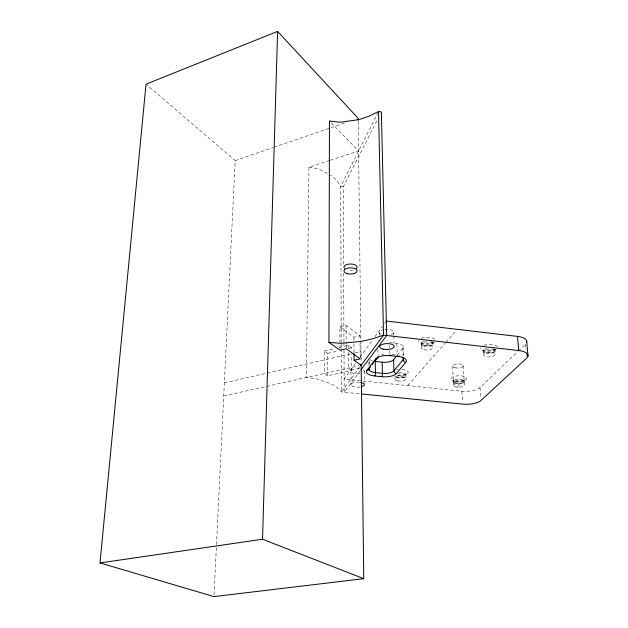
<?xml version="1.0" encoding="UTF-8"?>
<svg xmlns="http://www.w3.org/2000/svg" width="628" height="628" viewBox="0 0 628 628"><rect width="100%" height="100%" fill="white"/><g stroke="black" fill="none" stroke-linecap="round" stroke-linejoin="round"><path stroke-width="0.47" stroke-dasharray="3.14 2.35" d="M327.675 375.764L327.745 353.36L324.362 351.013L324.268 373.503L327.675 375.764L351.759 370.426L351.625 354.404M329.606 160.485L308.976 167.244L306.386 377.491L315.232 378.621A24.83 9.302 0.7 0 1 318.38 379.32L329.92 383.402A46.009 16.94 0.8 0 1 333.225 385.027L337.526 387.939L341.373 391.943L360.684 393.882M214.062 594.638L216.448 545.646M216.495 544.672L235.186 160.58L146.779 84.811M495.037 349.027L495.233 354.396A5.801 2.284 -3.5 0 1 486.449 356.759A5.801 2.284 -3.5 0 1 486.645 352.787A5.801 2.284 -3.5 0 1 495.233 354.396M433.077 341.985L433.132 347.417M378.087 112.373L340.714 186.39L341.216 342.017M343.61 264.27L343.265 186.759L377.365 119.799M494.574 349.961L495.06 349.207L491.818 350.581L486.143 350.871L482.971 349.835L483.568 350.534L483.105 349.647L483.654 354.922M432.731 342.943L433.257 342.181L430.227 343.602L424.512 343.909L421.082 342.833L421.655 343.532L421.066 342.621L421.466 347.951M355.534 363.377L344.128 379.061L461.878 391.228A14.099 5.212 -2.7 0 0 480.035 387.586L517.629 351.68M360.095 357.104L372.647 339.858M374.924 336.718L382.342 326.521M384.619 323.389L386.33 321.034M360.009 366.838L341.373 391.943L341.216 342.998M360.48 370.465L344.183 392.225L343.987 348.65M397.289 355.071L402.807 348.195A9.365 3.807 -1.4 0 0 396.817 343.492L389.635 342.684M407.713 385.631L445.04 343.233M445.684 342.503L455.983 330.807M457.066 387.209L460.952 383.308M518.336 351.005L525.424 344.23A15.574 6.249 -4.1 0 0 525.942 343.681M235.186 160.58L273.101 147.564M274.028 147.242L344.317 123.119M330.383 160.234L358.58 151.003L331.349 122.931M339.991 348.257L339.929 326.835L346.067 325.335L359.938 335.792L359.985 339.63M339.929 326.835L353.886 337.228L359.938 335.792M324.362 351.013L334.755 348.579M339.246 347.527L348.273 345.416L351.578 347.81L351.601 350.636M327.745 353.36L338.099 350.95M348.564 348.516L351.578 347.81M224.369 382.876L350.502 353.886M355.275 352.787L361.014 351.476M223.733 395.938L265.73 386.565M266.68 386.353L358.776 365.802M398.121 375.348L403.451 375.081L406.175 373.88L405.672 374.602L405.947 373.762L405.939 378.912M391.731 354.42L395.342 354.812M308.976 167.244L316.983 168.72A22.553 12.372 0.9 0 1 319.84 169.646L328.35 173.87M343.265 186.759L340.714 186.39L337.212 181.068L333.303 177.206A41.848 22.608 1.2 0 0 330.304 175.047M351.759 370.426L348.422 368.11L348.32 352.033M453.377 381.322L453.157 380.482L453.644 381.259L453.102 380.592L456.164 381.463L461.462 381.204L464.382 380.042L463.911 380.764L464.288 379.948L464.218 381.785A5.401 2.017 -2.6 0 1 456.148 383.865A5.401 2.017 -2.6 0 1 456.101 380.364A5.401 2.017 -2.6 0 1 464.218 381.785M525.424 344.23L525.911 349.82M526.311 354.482L526.476 356.343M480.035 387.586L480.695 397.775M463.283 365.629L464.406 385.074A5.409 2.01 -2.6 0 1 456.328 387.107A5.409 2.01 -2.6 0 1 456.273 383.622A5.409 2.01 -2.6 0 1 464.406 385.035M461.878 391.228L462.498 402.273M452.576 366.163L453.597 385.49M403.27 346.774L403.561 356.052M402.807 348.195L403.05 356.045M396.817 343.492L397.147 355.016M393.795 332.008L393.874 334.857M393.897 335.799L394.109 343.39M395.051 379.375L394.965 376.094A5.448 2.08 -1.4 0 0 401.473 377.868A5.448 2.08 -1.4 0 0 405.539 375.057A5.448 2.08 -1.4 0 0 397.932 374.037M389.705 345.557L389.76 347.716M389.839 350.605L389.925 354.216M379.375 332.699L379.43 335.54M377.907 349.239L378.04 355.935M369.248 361.21L369.303 364.735M368.887 362.097L368.942 365.849M364.216 371.022L364.373 382.46M358.219 121.298L360.872 339.827M360.88 340.682L361.139 362.332M360.032 343.477L360.213 358.847M353.886 337.228L353.941 342.982M353.949 343.94L354.019 352.567M350.958 371.603L351.052 384.933M348.273 345.416L348.297 348.25M346.067 325.335L346.169 343.885M346.177 344.858L346.201 348.76M343.649 273.101L343.963 341.781M343.963 342.762L343.987 347.669M353.289 269.977A6.61 3.14 -0.5 0 1 347.826 270.032M372.247 360.857A9.145 3.642 -1 0 1 369.884 359.766M398.906 372.906A5.44 2.088 -1.4 0 1 405.468 374.053A5.44 2.088 -1.4 0 1 402.674 376.729A5.44 2.088 -1.4 0 1 395.648 376.023M402.046 369.531A7.944 3.062 -1.4 0 1 407.721 373.503A7.944 3.062 -1.4 0 1 396.409 375.309M396.354 369.978A7.944 3.062 -1.4 0 1 398.16 369.649M431.428 341.451A5.833 2.379 -2.2 0 1 430.588 344.992A5.833 2.379 -2.2 0 1 422.118 344.584A5.833 2.379 -2.2 0 1 424.591 341.122M434.293 342.315A8.517 3.493 -2.2 0 1 424.371 344.144A8.517 3.493 -2.2 0 1 418.531 340.698M421.247 338.351A8.517 3.493 -2.2 0 1 429.858 337.354A8.517 3.493 -2.2 0 1 435.432 339.968M494.746 349.38A5.793 2.3 -3.5 0 1 490.892 352.324A5.793 2.3 -3.5 0 1 483.756 351.342A5.793 2.3 -3.5 0 1 486.645 348.265M493.608 348.532A5.793 2.3 -3.5 0 1 493.789 348.611M495.963 349.325A8.454 3.376 -3.5 0 1 485.939 351.099A8.454 3.376 -3.5 0 1 480.608 347.755M483.905 345.345A8.454 3.376 -3.5 0 1 492.391 344.521A8.454 3.376 -3.5 0 1 497.376 347.041M398.78 355.267A9.404 3.737 -1.3 0 1 400.083 355.581M381.855 354.804A9.42 3.752 -1.2 0 1 383.975 354.349M360.315 386.95A6.704 2.528 -0.5 0 1 351.036 384.831A6.704 2.528 -0.5 0 1 359.601 382.201M363.07 369.798A6.665 2.583 -0.5 0 1 362.827 372.851M360.158 373.66A6.665 2.583 -0.5 0 1 350.926 371.258A6.665 2.583 -0.5 0 1 360.59 368.974M384.626 329.449A7.23 3.038 -1.3 0 1 393.002 330.823A7.23 3.038 -1.3 0 1 391.134 334.614M381 334.371A7.23 3.038 -1.3 0 1 382.585 329.881M397.563 380.945A5.456 2.072 -1.4 0 0 405.939 379.116A5.456 2.072 -1.4 0 0 397.979 377.349A5.456 2.072 -1.4 0 0 397.563 380.945M486.213 353.344A5.793 2.3 -3.5 0 0 494.982 350.966A5.793 2.3 -3.5 0 0 486.41 349.349A5.793 2.3 -3.5 0 0 486.213 353.344M423.908 346.287A5.833 2.379 -2.2 0 0 432.967 344.183A5.833 2.379 -2.2 0 0 424.583 342.15A5.833 2.379 -2.2 0 0 423.908 346.287M424.049 349.741A5.84 2.363 -2.2 0 0 433.124 347.645A5.84 2.363 -2.2 0 0 424.724 345.628A5.84 2.363 -2.2 0 0 424.049 349.741M455.944 382.884A5.401 2.025 -2.6 0 0 464.163 380.898A5.401 2.025 -2.6 0 0 456.203 379.367A5.401 2.025 -2.6 0 0 455.944 382.884M454.507 381.439A7.881 2.967 -2.6 0 0 466.518 378.527A7.881 2.967 -2.6 0 0 454.915 376.274A7.881 2.967 -2.6 0 0 454.507 381.439M455.19 367.859A5.362 2.08 -2.7 0 0 463.291 365.779A5.362 2.08 -2.7 0 0 455.324 364.256A5.362 2.08 -2.7 0 0 455.19 367.859"/><path stroke-width="0.94" d="M354.035 353.525L354.09 360.229L360.213 358.847L346.201 348.76L339.991 350.212L328.939 342.354L329.449 120.984L338.257 122.052A25.073 15.3 -0.4 0 0 341.773 122.044L356.775 119.948A48.199 30.011 -0.5 0 0 361.759 118.708L369.46 115.984L378.519 111.517L381.353 111.972L386.675 335.509L361.069 369.688M363.761 578.678L262.535 539.232L277.607 31.4L146.034 84.176L100.001 562.939L213.967 596.6L363.761 578.678L361.163 364.193M360.378 365.441L361.179 365.268L383.535 335.148L378.519 111.517M403.09 357.473L403.16 359.632A2.661 2.3 39.4 0 0 405.759 362.34L396.441 373.527A11.783 4.553 -1.1 0 1 381.714 376.706L374.751 375.976A11.799 4.569 -0.9 0 1 366.901 370.41L375.552 359.067A2.669 2.331 37.3 0 0 378.056 357.112M370.52 366.752L369.358 368.267A2.606 2.292 37.5 0 1 366.901 370.41M372.263 364.476L373.417 362.96M374.578 361.445L378.056 356.892M374.484 361.351A9.145 3.642 -1 0 0 375.254 361.453L382.193 362.199A9.137 3.635 -1.1 0 0 393.607 359.656L396.064 356.602M100.001 562.939L262.535 539.232M361.657 393.976L462.601 404.118A14.177 5.095 -2.6 0 0 480.875 400.554L526.633 358.203A15.676 6.107 -3.9 0 0 518.681 350.55L383.535 335.148L373.425 338.571L364.852 340.651A53.804 23.189 -0.2 0 1 359.302 341.593L342.621 343.178A27.922 11.767 -0.2 0 1 338.72 343.178L328.939 342.354M375.56 359.067A12.097 4.788 -1.2 0 1 390.804 355.644L398.05 356.437A12.081 4.773 -1.3 0 1 405.751 362.34M386.33 321.034L517.503 336.404A15.574 6.249 -4.1 0 1 526.633 342.496M354.09 360.229L361.179 365.268M277.607 31.4L358.188 118.354L358.211 120.317M526.782 341.875L527.999 355.895M517.503 336.404L518.681 350.55M393.607 359.656L393.905 370.881A2.598 2.261 39.7 0 0 396.441 373.527M382.193 362.199L382.428 373.37A2.575 0.73 -84.2 0 1 381.714 376.706M375.254 361.453L375.466 372.632A2.575 0.714 -84.2 0 1 374.751 375.976M344.529 268.533A6.61 3.14 -0.5 0 1 350.675 264.003A6.61 3.14 -0.5 0 1 356.319 268.596M403.411 357.63A9.404 3.737 -1.3 0 1 403.152 359.632L393.905 370.881A9.177 3.564 -1.1 0 1 382.428 373.37L375.466 372.632A9.184 3.572 -0.9 0 1 369.295 368.353M398.05 356.437A2.685 0.793 -83.9 0 1 397.234 355.841M390.812 355.636A2.685 0.777 -83.9 0 1 390.004 355.048M360.747 382.366A6.704 2.528 -0.5 0 1 361.524 386.691M347.245 273.682A6.618 3.124 -0.5 0 0 357.151 270.896A6.618 3.124 -0.5 0 0 347.206 268.274A6.618 3.124 -0.5 0 0 347.245 273.682M383.064 349.144A7.277 2.967 -1.2 0 0 394.196 346.53A7.277 2.967 -1.2 0 0 383.504 344.003A7.277 2.967 -1.2 0 0 383.064 349.144"/></g></svg>
